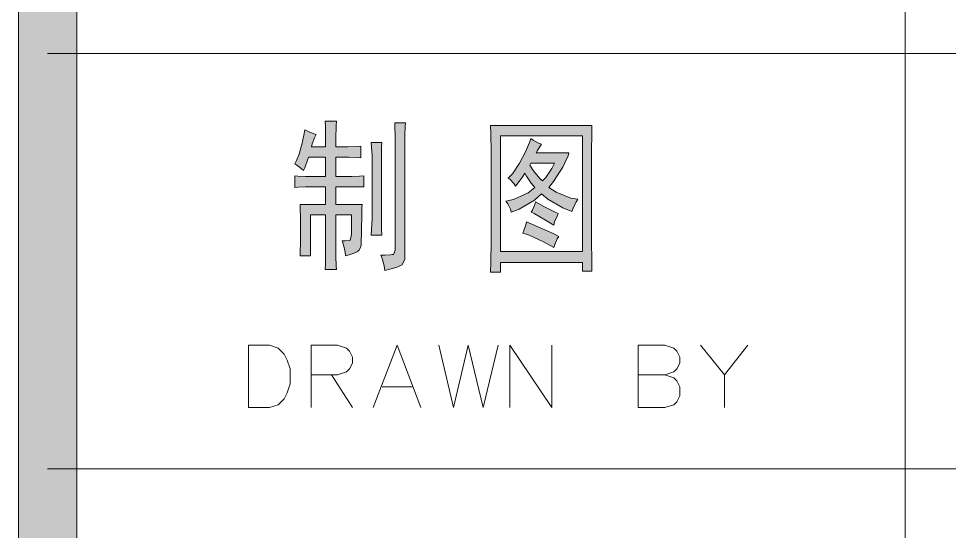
# Model space of a CAD drawing. Header units: millimetres. Extents: x 0 to 586, y 0 to 414.
# Drawn here: x 541.05 to 552.07, y 83.09 to 89.17 of the extents above; entities that cross this region are included whole.
import ezdxf

# ---------------------------------------------------------------- set-up
doc = ezdxf.new("R2010")
doc.units = ezdxf.units.MM

msp = doc.modelspace()

# ---------------------------------------------------------------- hatches: boundary and pattern name
h = msp.add_hatch(color=0)
h.dxf.hatch_style = 2
h.paths.add_polyline_path([(541.736139, 9.860139), (541.048222, 9.860139), (541.048222, 404.223361), (541.736139, 404.223361)])
h = msp.add_hatch(color=0)
h.dxf.hatch_style = 2
h.paths.add_polyline_path([(544.572472, 87.795806), (544.554833, 87.757), (544.526611, 87.682917), (544.516028, 87.647639), (544.685361, 87.647639), (544.685361, 87.742889), (544.681833, 87.894583), (544.678306, 87.951028), (544.812361, 87.951028), (544.808833, 87.898111), (544.805306, 87.746417), (544.805306, 87.647639), (544.8935, 87.647639), (544.949944, 87.647639), (545.055778, 87.651167), (545.101639, 87.654694), (545.101639, 87.517111), (545.059306, 87.520639), (544.960528, 87.524167), (544.897028, 87.524167), (544.805306, 87.524167), (544.805306, 87.298389), (544.949944, 87.298389), (544.995806, 87.298389), (545.087528, 87.301917), (545.136917, 87.305444), (545.136917, 87.174917), (544.805306, 87.174917), (544.805306, 86.966778), (545.119278, 86.966778), (545.11575, 86.920917), (545.112222, 86.793917), (545.108694, 86.712778), (545.108694, 86.631639), (545.105167, 86.51875), (545.105167, 86.490528), (545.101639, 86.462306), (545.076944, 86.419972), (545.055778, 86.405861), (545.031083, 86.39175), (544.964056, 86.367056), (544.921722, 86.356472), (544.914667, 86.398806), (544.897028, 86.487), (544.879389, 86.532861), (544.918194, 86.532861), (544.964056, 86.539917), (544.974639, 86.543444), (544.992278, 86.610472), (544.992278, 86.663389), (544.992278, 86.843306), (544.805306, 86.843306), (544.805306, 86.416444), (544.805306, 86.352944), (544.808833, 86.240056), (544.812361, 86.194194), (544.678306, 86.194194), (544.681833, 86.26475), (544.685361, 86.377639), (544.685361, 86.416444), (544.685361, 86.843306), (544.505444, 86.843306), (544.505444, 86.356472), (544.381972, 86.356472), (544.3855, 86.405861), (544.389028, 86.511694), (544.389028, 86.564611), (544.389028, 86.733944), (544.389028, 86.808028), (544.3855, 86.924444), (544.381972, 86.966778), (544.685361, 86.966778), (544.685361, 87.174917), (544.498389, 87.174917), (544.445472, 87.174917), (544.357278, 87.171389), (544.318472, 87.167861), (544.318472, 87.305444), (544.357278, 87.301917), (544.445472, 87.298389), (544.498389, 87.298389), (544.685361, 87.298389), (544.685361, 87.524167), (544.48075, 87.524167), (544.466639, 87.478306), (544.438417, 87.400694), (544.424306, 87.368944), (544.396083, 87.393639), (544.343167, 87.432444), (544.318472, 87.446556), (544.339639, 87.485361), (544.374917, 87.573556), (544.389028, 87.622944), (544.403139, 87.675861), (544.427833, 87.785222), (544.438417, 87.848722), (544.470167, 87.834611), (544.537194, 87.806389)])
h = msp.add_hatch(color=0)
h.dxf.hatch_style = 2
h.paths.add_polyline_path([(545.630806, 87.933389), (545.627278, 87.894583), (545.62375, 87.781694), (545.62375, 87.711139), (545.62375, 86.370583), (545.62375, 86.317667), (545.592, 86.250639), (545.563778, 86.236528), (545.532028, 86.222417), (545.443833, 86.197722), (545.387389, 86.183611), (545.376806, 86.236528), (545.355639, 86.324722), (545.338, 86.363528), (545.387389, 86.363528), (545.454417, 86.367056), (545.472056, 86.370583), (545.489694, 86.374111), (545.507333, 86.4235), (545.507333, 86.472889), (545.507333, 87.711139), (545.507333, 87.774639), (545.503806, 87.887528), (545.503806, 87.933389)])
h = msp.add_hatch(color=0)
h.paths.add_polyline_path([(547.839194, 87.901639), (547.839194, 87.806389), (547.835667, 87.594722), (547.835667, 87.478306), (547.835667, 86.649278), (547.835667, 86.529333), (547.839194, 86.292972), (547.839194, 86.176556), (547.726306, 86.176556), (547.726306, 86.278861), (546.756167, 86.278861), (546.756167, 86.162444), (546.63975, 86.162444), (546.643278, 86.282389), (546.646806, 86.529333), (546.646806, 86.656333), (546.646806, 87.478306), (546.646806, 87.591194), (546.643278, 87.802861), (546.63975, 87.901639)])
h.paths.add_polyline_path([(547.726306, 86.409389), (547.726306, 87.778167), (546.756167, 87.778167), (546.756167, 86.409389)])
h = msp.add_hatch(color=0)
h.dxf.hatch_style = 2
h.paths.add_polyline_path([(545.352111, 87.700556), (545.348583, 87.647639), (545.345056, 87.552389), (545.345056, 87.510056), (545.345056, 86.864472), (545.345056, 86.811556), (545.348583, 86.681028), (545.352111, 86.603417), (545.225111, 86.603417), (545.228639, 86.670444), (545.235694, 86.800972), (545.235694, 86.864472), (545.235694, 87.510056), (545.235694, 87.545333), (545.228639, 87.644111), (545.225111, 87.700556)])
h = msp.add_hatch(color=0)
h.paths.add_polyline_path([(547.243, 87.679389), (547.225361, 87.654694), (547.193611, 87.605306), (547.1795, 87.577083), (547.567556, 87.577083), (547.556972, 87.541806), (547.518167, 87.457139), (547.493472, 87.40775), (547.46525, 87.358361), (547.384111, 87.238417), (547.331194, 87.167861), (547.415861, 87.111417), (547.588722, 87.040861), (547.673389, 87.030278), (547.652222, 86.995), (547.616944, 86.920917), (547.602833, 86.882111), (547.497, 86.924444), (547.317083, 87.030278), (547.243, 87.09025), (547.158333, 87.016167), (546.978417, 86.910333), (546.883167, 86.875056), (546.876111, 86.910333), (546.844361, 86.973833), (546.819667, 87.005583), (546.911389, 87.023222), (547.08425, 87.104361), (547.161861, 87.167861), (547.119528, 87.21725), (547.063083, 87.301917), (547.045444, 87.337194), (547.02075, 87.298389), (546.964306, 87.220778), (546.936083, 87.181972), (546.914917, 87.213722), (546.872583, 87.259583), (546.847889, 87.277222), (546.897278, 87.330139), (546.981944, 87.453611), (547.017222, 87.520639), (547.0525, 87.587667), (547.101889, 87.700556), (547.116, 87.746417), (547.144222, 87.728778), (547.207722, 87.6935)])
h.paths.add_polyline_path([(547.105417, 87.432444), (547.14775, 87.365417), (547.221833, 87.273694), (547.253583, 87.245472), (547.292389, 87.284278), (547.362944, 87.390111), (547.394694, 87.453611), (547.116, 87.453611)])
h = msp.add_hatch(color=0)
h.dxf.hatch_style = 2
h.paths.add_polyline_path([(547.172444, 86.998528), (547.271222, 86.942083), (547.405278, 86.875056), (547.440556, 86.857417), (547.426444, 86.825667), (547.398222, 86.758639), (547.387639, 86.719833), (547.288861, 86.779806), (547.154806, 86.857417), (547.119528, 86.875056), (547.137167, 86.89975), (547.161861, 86.96325)])
h = msp.add_hatch(color=0)
h.dxf.hatch_style = 2
h.paths.add_polyline_path([(547.063083, 86.758639), (547.190083, 86.705722), (547.380583, 86.621056), (547.447611, 86.585778), (547.429972, 86.557556), (547.40175, 86.490528), (547.387639, 86.45525), (547.267694, 86.522278), (547.087778, 86.606944), (547.02075, 86.624583), (547.034861, 86.656333), (547.056028, 86.723361)])

# ---------------------------------------------------------------- linework, layer by layer
at = {"color": 0, "lineweight": 0}
for points in [[(541.736139, 9.860139), (541.048222, 9.860139), (541.048222, 404.223361), (541.736139, 404.223361)], [(544.572472, 87.795806), (544.554833, 87.757), (544.526611, 87.682917), (544.516028, 87.647639), (544.685361, 87.647639), (544.685361, 87.742889), (544.681833, 87.894583), (544.678306, 87.951028), (544.812361, 87.951028), (544.808833, 87.898111), (544.805306, 87.746417), (544.805306, 87.647639), (544.8935, 87.647639), (544.949944, 87.647639), (545.055778, 87.651167), (545.101639, 87.654694), (545.101639, 87.517111), (545.059306, 87.520639), (544.960528, 87.524167), (544.897028, 87.524167), (544.805306, 87.524167), (544.805306, 87.298389), (544.949944, 87.298389), (544.995806, 87.298389), (545.087528, 87.301917), (545.136917, 87.305444), (545.136917, 87.174917), (544.805306, 87.174917), (544.805306, 86.966778), (545.119278, 86.966778), (545.11575, 86.920917), (545.112222, 86.793917), (545.108694, 86.712778), (545.108694, 86.631639), (545.105167, 86.51875), (545.105167, 86.490528), (545.101639, 86.462306), (545.076944, 86.419972), (545.055778, 86.405861), (545.031083, 86.39175), (544.964056, 86.367056), (544.921722, 86.356472), (544.914667, 86.398806), (544.897028, 86.487), (544.879389, 86.532861), (544.918194, 86.532861), (544.964056, 86.539917), (544.974639, 86.543444), (544.992278, 86.610472), (544.992278, 86.663389), (544.992278, 86.843306), (544.805306, 86.843306), (544.805306, 86.416444), (544.805306, 86.352944), (544.808833, 86.240056), (544.812361, 86.194194), (544.678306, 86.194194), (544.681833, 86.26475), (544.685361, 86.377639), (544.685361, 86.416444), (544.685361, 86.843306), (544.505444, 86.843306), (544.505444, 86.356472), (544.381972, 86.356472), (544.3855, 86.405861), (544.389028, 86.511694), (544.389028, 86.564611), (544.389028, 86.733944), (544.389028, 86.808028), (544.3855, 86.924444), (544.381972, 86.966778), (544.685361, 86.966778), (544.685361, 87.174917), (544.498389, 87.174917), (544.445472, 87.174917), (544.357278, 87.171389), (544.318472, 87.167861), (544.318472, 87.305444), (544.357278, 87.301917), (544.445472, 87.298389), (544.498389, 87.298389), (544.685361, 87.298389), (544.685361, 87.524167), (544.48075, 87.524167), (544.466639, 87.478306), (544.438417, 87.400694), (544.424306, 87.368944), (544.396083, 87.393639), (544.343167, 87.432444), (544.318472, 87.446556), (544.339639, 87.485361), (544.374917, 87.573556), (544.389028, 87.622944), (544.403139, 87.675861), (544.427833, 87.785222), (544.438417, 87.848722), (544.470167, 87.834611), (544.537194, 87.806389)], [(545.630806, 87.933389), (545.627278, 87.894583), (545.62375, 87.781694), (545.62375, 87.711139), (545.62375, 86.370583), (545.62375, 86.317667), (545.592, 86.250639), (545.563778, 86.236528), (545.532028, 86.222417), (545.443833, 86.197722), (545.387389, 86.183611), (545.376806, 86.236528), (545.355639, 86.324722), (545.338, 86.363528), (545.387389, 86.363528), (545.454417, 86.367056), (545.472056, 86.370583), (545.489694, 86.374111), (545.507333, 86.4235), (545.507333, 86.472889), (545.507333, 87.711139), (545.507333, 87.774639), (545.503806, 87.887528), (545.503806, 87.933389)], [(547.839194, 87.901639), (547.839194, 87.806389), (547.835667, 87.594722), (547.835667, 87.478306), (547.835667, 86.649278), (547.835667, 86.529333), (547.839194, 86.292972), (547.839194, 86.176556), (547.726306, 86.176556), (547.726306, 86.278861), (546.756167, 86.278861), (546.756167, 86.162444), (546.63975, 86.162444), (546.643278, 86.282389), (546.646806, 86.529333), (546.646806, 86.656333), (546.646806, 87.478306), (546.646806, 87.591194), (546.643278, 87.802861), (546.63975, 87.901639)], [(547.726306, 86.409389), (547.726306, 87.778167), (546.756167, 87.778167), (546.756167, 86.409389)], [(545.352111, 87.700556), (545.348583, 87.647639), (545.345056, 87.552389), (545.345056, 87.510056), (545.345056, 86.864472), (545.345056, 86.811556), (545.348583, 86.681028), (545.352111, 86.603417), (545.225111, 86.603417), (545.228639, 86.670444), (545.235694, 86.800972), (545.235694, 86.864472), (545.235694, 87.510056), (545.235694, 87.545333), (545.228639, 87.644111), (545.225111, 87.700556)], [(547.243, 87.679389), (547.225361, 87.654694), (547.193611, 87.605306), (547.1795, 87.577083), (547.567556, 87.577083), (547.556972, 87.541806), (547.518167, 87.457139), (547.493472, 87.40775), (547.46525, 87.358361), (547.384111, 87.238417), (547.331194, 87.167861), (547.415861, 87.111417), (547.588722, 87.040861), (547.673389, 87.030278), (547.652222, 86.995), (547.616944, 86.920917), (547.602833, 86.882111), (547.497, 86.924444), (547.317083, 87.030278), (547.243, 87.09025), (547.158333, 87.016167), (546.978417, 86.910333), (546.883167, 86.875056), (546.876111, 86.910333), (546.844361, 86.973833), (546.819667, 87.005583), (546.911389, 87.023222), (547.08425, 87.104361), (547.161861, 87.167861), (547.119528, 87.21725), (547.063083, 87.301917), (547.045444, 87.337194), (547.02075, 87.298389), (546.964306, 87.220778), (546.936083, 87.181972), (546.914917, 87.213722), (546.872583, 87.259583), (546.847889, 87.277222), (546.897278, 87.330139), (546.981944, 87.453611), (547.017222, 87.520639), (547.0525, 87.587667), (547.101889, 87.700556), (547.116, 87.746417), (547.144222, 87.728778), (547.207722, 87.6935)], [(547.105417, 87.432444), (547.14775, 87.365417), (547.221833, 87.273694), (547.253583, 87.245472), (547.292389, 87.284278), (547.362944, 87.390111), (547.394694, 87.453611), (547.116, 87.453611)], [(547.172444, 86.998528), (547.271222, 86.942083), (547.405278, 86.875056), (547.440556, 86.857417), (547.426444, 86.825667), (547.398222, 86.758639), (547.387639, 86.719833), (547.288861, 86.779806), (547.154806, 86.857417), (547.119528, 86.875056), (547.137167, 86.89975), (547.161861, 86.96325)], [(547.063083, 86.758639), (547.190083, 86.705722), (547.380583, 86.621056), (547.447611, 86.585778), (547.429972, 86.557556), (547.40175, 86.490528), (547.387639, 86.45525), (547.267694, 86.522278), (547.087778, 86.606944), (547.02075, 86.624583), (547.034861, 86.656333), (547.056028, 86.723361)], [(543.771667, 84.560833), (543.771667, 85.298139), (544.018611, 85.298139), (544.124444, 85.262861), (544.195, 85.192306), (544.230278, 85.12175), (544.265556, 85.015917), (544.265556, 84.839528), (544.230278, 84.733694), (544.195, 84.663139), (544.124444, 84.592583), (544.018611, 84.560833)]]:
    msp.add_lwpolyline(points, close=True, dxfattribs=at)
for points in [[(551.550417, 78.838778), (551.550417, 118.251111)], [(541.390417, 88.755361), (551.550417, 88.755361)], [(551.550417, 88.755361), (575.772139, 88.755361)], [(544.5125, 84.560833), (544.5125, 85.298139), (544.826472, 85.298139), (544.932306, 85.262861), (544.967583, 85.227583), (545.002861, 85.157028), (545.002861, 85.086472), (544.967583, 85.015917), (544.932306, 84.980639), (544.826472, 84.945361), (544.5125, 84.945361)], [(545.249806, 84.560833), (545.532028, 85.298139), (545.81425, 84.560833)], [(546.025917, 85.298139), (546.198778, 84.560833), (546.375167, 85.298139), (546.551556, 84.560833), (546.727944, 85.298139)], [(546.869056, 84.560833), (546.869056, 85.298139), (547.362944, 84.560833), (547.362944, 85.298139)], [(548.386, 84.560833), (548.386, 85.298139), (548.7035, 85.298139), (548.809333, 85.262861), (548.844611, 85.227583), (548.879889, 85.157028), (548.879889, 85.086472), (548.844611, 85.015917), (548.809333, 84.980639), (548.7035, 84.945361)], [(549.126833, 85.298139), (549.409056, 84.945361), (549.68775, 85.298139)], [(544.755917, 84.945361), (545.002861, 84.560833)], [(548.386, 84.945361), (548.7035, 84.945361), (548.809333, 84.910083), (548.844611, 84.874806), (548.879889, 84.80425), (548.879889, 84.698417), (548.844611, 84.627861), (548.809333, 84.592583), (548.7035, 84.560833), (548.386, 84.560833)], [(549.409056, 84.945361), (549.409056, 84.560833)], [(545.355639, 84.80425), (545.708417, 84.80425)], [(541.390417, 83.830583), (575.772139, 83.830583)]]:
    msp.add_lwpolyline(points, dxfattribs=at)

doc.saveas('drawing.dxf')
